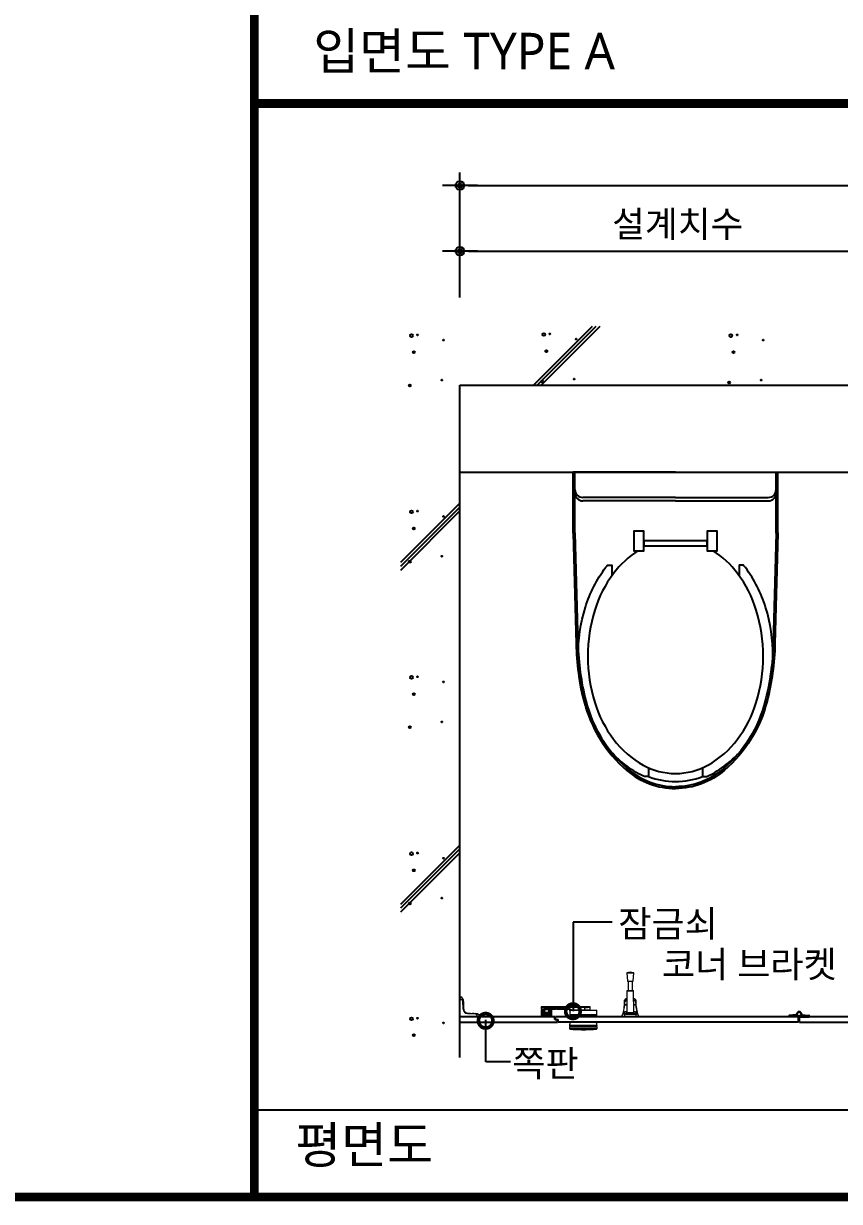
# Model space of a CAD drawing. Extents: x -256 to 8104, y -176 to 5714.
# Drawn here: x 2219 to 3156, y 2764 to 4116 of the extents above; entities that cross this region are included whole.
import ezdxf
from ezdxf.enums import TextEntityAlignment as Align

# ---------------------------------------------------------------- set-up
doc = ezdxf.new("R2010")
doc.units = 0
doc.header["$LTSCALE"] = 30
doc.layers.get('0').update_dxf_attribs({"linetype": 'CONTINUOUS'})
doc.layers.get('DEFPOINTS').update_dxf_attribs({"linetype": 'CONTINUOUS'})
for name, color, linetype in [('0_toilet', 6, 'CONTINUOUS'), ('DIM', 7, 'CONTINUOUS'), ('HAT', 8, 'CONTINUOUS'), ('TIT', 3, 'CONTINUOUS'), ('경첩', 4, 'CONTINUOUS'), ('문자', 3, 'CONTINUOUS'), ('부자재', 4, 'CONTINUOUS'), ('옷걸이', 4, 'CONTINUOUS'), ('잠금쇠(회전형)', 4, 'CONTINUOUS'), ('치수', 1, 'CONTINUOUS'), ('해치', 8, 'CONTINUOUS')]:
    doc.layers.add(name, color=color, linetype=linetype)
doc.styles.add('돋움', font='malgun.ttf')
doc.dimstyles.new('10', dxfattribs={"dimscale": 10, "dimtxt": 3, "dimasz": 1, "dimexe": 1.5, "dimexo": 2, "dimgap": 1, "dimtad": 1, "dimdec": 0, "dimlunit": 6, "dimtxsty": '돋움', "dimblk": 'DIMDOT', "dimcen": -1, "dimdle": 1.5, "dimclrt": 3, "dimazin": 3, "dimtfac": 1, "dimtdec": 0, "dimtix": 1, "dimtmove": 2, "dimatfit": 3, "dimldrblk": 'DIMDOT', "dimarcsym": 0})

# ---------------------------------------------------------------- blocks, each defined once
blk = doc.blocks.new('_DOTSMALL')
at = {"color": 0, "linetype": 'ByBlock', "const_width": 0.5}
blk.add_lwpolyline([(-0.0625, 0, 1), (0.0625, 0, 1)], format="xyb", close=True, dxfattribs=at)
blk = doc.blocks.new('A$C63EC304E')
at = {"layer": '치수', "color": 1, "xscale": 2.5, "yscale": 2.5, "zscale": 2.5, "rotation": 234.3098741996962}
blk.add_blockref('_DOTSMALL', (0.31, 0.31), dxfattribs=at)
blk = doc.blocks.new('A$C2BC9653E')
at = {"layer": '치수', "xscale": 0.3333333333333333, "yscale": 0.3333333333333333, "zscale": 0.3333333333333333}
blk.add_blockref('A$C63EC304E', (0, 0), dxfattribs=at)
blk = doc.blocks.new('A$C7FC71301')
at = {"layer": '치수', "rotation": 180}
blk.add_blockref('A$C2BC9653E', (0.208, 0.208), dxfattribs=at)
blk = doc.blocks.new('A$C4A20372B')
at = {"layer": '치수'}
blk.add_blockref('A$C7FC71301', (0, 0), dxfattribs=at)
blk = doc.blocks.new('A$C566469F5')
at = {"layer": '치수'}
blk.add_blockref('A$C4A20372B', (0, 0), dxfattribs=at)
blk = doc.blocks.new('A$C7E317CD4')
at = {"layer": '해치', "xscale": 2, "yscale": 2, "zscale": 2}
blk.add_blockref('A$C566469F5', (0, 0), dxfattribs=at)
blk = doc.blocks.new('A$C601D7F27')
at = {"layer": '치수'}
blk.add_blockref('A$C7E317CD4', (0, 0), dxfattribs=at)
blk = doc.blocks.new('A$C38802C08')
at = {"layer": '치수'}
blk.add_blockref('A$C601D7F27', (0, 0), dxfattribs=at)
blk = doc.blocks.new('DIMDOT')
at = {"linetype": 'Continuous'}
blk.add_line((-2, 0), (2, 0), dxfattribs=at)
for radius in [0.5, 0.25]:
    blk.add_circle((0, 0), radius, dxfattribs=at)
blk = doc.blocks.new('*D455')
at = {"layer": 'DEFPOINTS', "color": 0}
for p in [(172575.8, 4240.1), (171075.8, 4091.6), (172575.8, 4091.6)]:
    blk.add_point(p, dxfattribs=at)
at = {"layer": 'DIM', "color": 0, "lineweight": -2, "ltscale": 10}
for p, q in [((171075.8, 4111.6), (171075.8, 4255.1)), ((172575.8, 4111.6), (172575.8, 4255.1)), ((171085.8, 4240.1), (172565.8, 4240.1))]:
    blk.add_line(p, q, dxfattribs=at)
at = {"layer": 'DIM', "color": 0, "lineweight": -2, "xscale": 10, "yscale": 10, "zscale": 10, "rotation": 180}
blk.add_blockref('DIMDOT', (171075.8, 4240.1), dxfattribs=at)
at = {"layer": 'DIM', "color": 0, "lineweight": -2, "xscale": 10, "yscale": 10, "zscale": 10}
blk.add_blockref('DIMDOT', (172575.8, 4240.1), dxfattribs=at)
at = {"layer": 'DIM', "color": 3, "insert": (171825.8, 4269.8), "char_height": 30, "attachment_point": 5, "style": '돋움'}
blk.add_mtext('설계치수', dxfattribs=at)
blk = doc.blocks.new('*D457')
at = {"layer": 'DEFPOINTS', "color": 0}
for p in [(171575.8, 4164.8), (171075.8, 4091.6), (171575.8, 4091.6)]:
    blk.add_point(p, dxfattribs=at)
at = {"layer": 'DIM', "color": 0, "lineweight": -2, "ltscale": 10}
for p, q in [((171075.8, 4111.6), (171075.8, 4179.8)), ((171575.8, 4111.6), (171575.8, 4179.8)), ((171085.8, 4164.8), (171565.8, 4164.8))]:
    blk.add_line(p, q, dxfattribs=at)
at = {"layer": 'DIM', "color": 0, "lineweight": -2, "xscale": 10, "yscale": 10, "zscale": 10, "rotation": 180}
blk.add_blockref('DIMDOT', (171075.8, 4164.8), dxfattribs=at)
at = {"layer": 'DIM', "color": 0, "lineweight": -2, "xscale": 10, "yscale": 10, "zscale": 10}
blk.add_blockref('DIMDOT', (171575.8, 4164.8), dxfattribs=at)
at = {"layer": 'DIM', "color": 3, "insert": (171325.8, 4194.4), "char_height": 30, "attachment_point": 5, "style": '돋움'}
blk.add_mtext('설계치수', dxfattribs=at)
blk = doc.blocks.new('A$C10E41893')
at = {"layer": '부자재'}
for p, q in [((6.5, 0), (6.5, 196)), ((123.3, 196), (6.5, 196)), ((123.3, 192.5), (6.5, 192.5)), ((54.8, 0), (54.8, 177.5)), ((61.4, 0), (61.4, 177.5)), ((6.5, 0), (6.5, -196)), ((54.8, 0), (54.8, -177.5)), ((61.4, 0), (61.4, -177.5)), ((123.3, -192.5), (6.5, -192.5)), ((123.3, -196), (6.5, -196))]:
    blk.add_line(p, q, dxfattribs=at)
for points in [[(122.7, 196, -0.012538), (123.3, 196), (334.6, 190.3, -0.055395), (444.7, 175.1, -0.154276), (576.9, 93.3, -0.179504), (611.5, 0, -0.179504)], [(122.8, 192.5, -0.012538), (123.2, 192.5), (334.5, 186.8, -0.055395), (443.8, 171.7, -0.154276), (574.3, 91, -0.179504), (608, 0, -0.179504)], [(572, 51.4), (588.8, 51.4), (588.8, 59.6, 0.021185), (583.3, 70.7, 0.106084), (528.4, 133.7, 0.085733), (452.6, 172.4, 0.075373), (358.7, 186.6, 0.075373), (264.8, 172.4, 0.085733), (189, 133.7, 0.007337), (184.4, 130.1), (184.4, 122), (204.7, 122)], [(156.7, -72, 0.089162), (200.2, -118.7, 0.085733), (270.3, -154.5, 0.075373), (358.7, -167.9, 0.075373), (447.1, -154.5, 0.085733), (517.2, -118.7, 0.106084), (567, -61.6, 0.126931), (582.8, 0, 0.126931), (567, 61.6, 0.106084), (517.2, 118.7, 0.085733), (447.1, 154.5, 0.075373), (358.7, 167.9, 0.075373), (270.3, 154.5, 0.085733), (200.2, 118.7, 0.089162), (156.7, 72)], [(588.8, -51.4, 0.090214), (598.2, 0, 0.090214), (588.8, 51.4, 0.106084)], [(122.7, -196, 0.012538), (123.3, -196), (334.6, -190.3, 0.055395), (444.7, -175.1, 0.154276), (576.9, -93.3, 0.179504), (611.5, 0, 0.179504)], [(122.8, -192.5, 0.012538), (123.2, -192.5), (334.5, -186.8, 0.055395), (443.8, -171.7, 0.154276), (574.3, -91, 0.179504), (608, 0, 0.179504)], [(572, -51.4), (588.8, -51.4), (588.8, -59.6, -0.021185), (583.3, -70.7, -0.106084), (528.4, -133.7, -0.085733), (452.6, -172.4, -0.075373), (358.7, -186.6, -0.075373), (264.8, -172.4, -0.085733), (189, -133.7, -0.007337), (184.4, -130.1), (184.4, -122), (204.7, -122)]]:
    blk.add_lwpolyline(points, format="xyb", dxfattribs=at)
blk.add_lwpolyline([(138, -60.8), (119.3, -60.8), (119.3, -79.5), (156.7, -79.5), (156.7, -60.8), (138, -60.8), (147.3, -60.8), (147.3, 60.8), (138, 60.8), (156.7, 60.8), (156.7, 79.5), (119.3, 79.5), (119.3, 60.8), (138, 60.8), (138, -60.8), (119.3, -60.8)], dxfattribs=at)
for centre, start, end in [((39.8, 177.5), 0, 90), ((46.4, 177.5), 0, 90), ((39.8, -177.5), 270, 0), ((46.4, -177.5), 270, 0)]:
    blk.add_arc(centre, 15, start, end, dxfattribs=at)
blk = doc.blocks.new('CRAYON_17', base_point=(168355.6, 310.1))
for p, q in [((171075.8, 3239.5), (171075.8, 4011.2)), ((171075.8, 4011.2), (172575.8, 4011.2)), ((171075.8, 3911.2), (172575.8, 3911.2))]:
    blk.add_line(p, q)
at = {"color": 8}
blk.add_line((170839.7, 3179.4), (172802.3, 3179.4), dxfattribs=at)
at = {"color": 8, "const_width": 10}
for points in [[(170839.7, 3079.4), (170839.7, 5848.5)], [(170839.7, 4334.3), (174187.5, 4334.3)], [(168403, 3079.4), (174187.5, 3079.4)]]:
    blk.add_lwpolyline(points, dxfattribs=at)
at = {"layer": '0_toilet'}
for p, q in [((171184.7, 3286.2), (171075.8, 3286.2)), ((171184.7, 3283.2), (171184.7, 3286.2)), ((171464.3, 3286.2), (171185.4, 3286.2)), ((171185.4, 3283.2), (171185.4, 3286.2)), ((171464.3, 3280.2), (171464.3, 3286.2)), ((171689.7, 3286.2), (171465.8, 3286.2)), ((171465.8, 3280.2), (171465.8, 3286.2)), ((171075.8, 3280.2), (171187.7, 3280.2)), ((171184.7, 3283.2), (171188.4, 3283.2)), ((171187.7, 3280.2), (171187.7, 3283.2)), ((171188.4, 3280.2), (171188.4, 3283.2)), ((171464.3, 3280.2), (171188.4, 3280.2)), ((171465.8, 3280.2), (171692.7, 3280.2))]:
    blk.add_line(p, q, dxfattribs=at)
at = {"layer": '경첩', "color": 4, "linetype": 'Continuous', "lineweight": 15}
for p, q in [((171075.8, 3308.7), (171076.9, 3308.7)), ((171075.8, 3308.5), (171075.8, 3308.7)), ((171075.8, 3306.3), (171075.8, 3308.5)), ((171076.9, 3308.5), (171075.8, 3308.5)), ((171077, 3306.3), (171075.8, 3306.3)), ((171075.8, 3306.2), (171077.1, 3306.2)), ((171075.8, 3306), (171075.8, 3306.2)), ((171077.1, 3306), (171075.8, 3306)), ((171075.8, 3306), (171075.8, 3287.7)), ((171076.9, 3308.5), (171076.9, 3308.7)), ((171077, 3306.2), (171077, 3306.3)), ((171077.1, 3306.2), (171077.1, 3306)), ((171079.1, 3305), (171079, 3306.5)), ((171079.6, 3295), (171079.2, 3304)), ((171079.3, 3306.5), (171079.4, 3304)), ((171079.5, 3306), (171079.3, 3305.8)), ((171079.6, 3305.4), (171079.3, 3305.1)), ((171079.4, 3304), (171079.8, 3295)), ((171079.7, 3302.7), (171079.5, 3302.4)), ((171079.7, 3302), (171079.5, 3301.8)), ((171079.8, 3301.7), (171079.5, 3301.4)), ((171079.6, 3305.4), (171079.7, 3302.7)), ((171079.8, 3301), (171079.6, 3300.7)), ((171079.8, 3300.6), (171079.6, 3300.4)), ((171079.8, 3301.7), (171079.8, 3301)), ((171079.8, 3300.6), (171079.9, 3297.8)), ((171077.3, 3286.2), (171095.5, 3286.2)), ((171079.9, 3297.8), (171079.7, 3297.5)), ((171079.9, 3297.8), (171079.7, 3297.5)), ((171080, 3297.3), (171079.7, 3297.1)), ((171080, 3297.1), (171079.7, 3296.9)), ((171080, 3296.2), (171079.8, 3295.9)), ((171080, 3296.1), (171079.8, 3295.8)), ((171080, 3295.7), (171079.8, 3295.5)), ((171080, 3295.6), (171079.8, 3295.4)), ((171079.9, 3297.8), (171080, 3297.3)), ((171080.1, 3294.7), (171079.9, 3294.5)), ((171080.1, 3294.5), (171079.9, 3294.3)), ((171080, 3297.1), (171080, 3296.2)), ((171080, 3296.2), (171080, 3296.1)), ((171080, 3296.1), (171080, 3295.7)), ((171080, 3295.7), (171080, 3295.6)), ((171080, 3295.6), (171080.1, 3295)), ((171080, 3293.9), (171080.2, 3294.1)), ((171080.2, 3294.1), (171080, 3293.9)), ((171080.4, 3293.6), (171080.2, 3293.4)), ((171080.5, 3293.2), (171080.3, 3293)), ((171080.6, 3293), (171080.4, 3292.8)), ((171080.9, 3292.5), (171080.7, 3292.4)), ((171081, 3292.3), (171080.9, 3292.2)), ((171082.1, 3291.3), (171082, 3291.1)), ((171082.4, 3291.2), (171082.2, 3291)), ((171082.8, 3290.9), (171082.6, 3290.7)), ((171083.1, 3290.8), (171082.9, 3290.6)), ((171083.6, 3290.6), (171083.4, 3290.4)), ((171084.8, 3290.5), (171084.6, 3290.2)), ((171084.6, 3290.5), (171084.8, 3290.5)), ((171084.6, 3290.2), (171093.6, 3289.8)), ((171093.5, 3289.6), (171084.6, 3290)), ((171084.8, 3290.5), (171086.2, 3290.4)), ((171086.2, 3290.4), (171085.9, 3290.2)), ((171086.9, 3290.4), (171086.6, 3290.1)), ((171087.2, 3290.4), (171087, 3290.1)), ((171087.9, 3290.3), (171087.6, 3290.1)), ((171087.9, 3290.3), (171090.6, 3290.2)), ((171090.6, 3290.2), (171090.3, 3290)), ((171091.3, 3290.2), (171091, 3289.9)), ((171091.6, 3290.1), (171091.4, 3289.9)), ((171092.3, 3290.1), (171092, 3289.9)), ((171092.3, 3290.1), (171095.5, 3290)), ((171093.6, 3289.8), (171096.1, 3289.7)), ((171096, 3289.4), (171094.6, 3289.5)), ((171095.6, 3289.9), (171095.4, 3289.7)), ((171095.6, 3289.9), (171095.5, 3290)), ((171095.5, 3286.2), (171095.5, 3287.5)), ((171095.8, 3287.5), (171095.5, 3287.5)), ((171095.8, 3286.2), (171095.5, 3286.2)), ((171095.9, 3287.5), (171095.8, 3287.5)), ((171095.8, 3287.5), (171095.8, 3286.2)), ((171095.9, 3286.2), (171095.9, 3287.5)), ((171098, 3286.2), (171095.9, 3286.2)), ((171098, 3286.2), (171098, 3287.3)), ((171098, 3287.3), (171098.3, 3287.3)), ((171098.3, 3286.2), (171098, 3286.2)), ((171098.3, 3287.3), (171098.3, 3286.2))]:
    blk.add_line(p, q, dxfattribs=at)
at = {"layer": '경첩', "color": 4, "linetype": 'Continuous', "lineweight": 15, "flags": 128}
for points in [[(171079, 3306.5), (171079.1, 3306.5), (171079.1, 3306.5), (171079.2, 3306.5), (171079.2, 3306.5), (171079.2, 3306.5), (171079.3, 3306.5), (171079.3, 3306.5), (171079.3, 3306.5)], [(171079.4, 3304), (171079.4, 3304), (171079.4, 3304), (171079.4, 3304), (171079.3, 3304), (171079.3, 3304), (171079.2, 3304), (171079.2, 3304), (171079.2, 3304)], [(171079.6, 3305.9), (171079.5, 3305.9), (171079.5, 3305.9), (171079.5, 3305.9), (171079.5, 3305.9), (171079.5, 3306), (171079.5, 3306), (171079.5, 3306), (171079.5, 3306)], [(171079.6, 3305.9), (171079.6, 3305.8), (171079.6, 3305.7), (171079.6, 3305.5), (171079.6, 3305.4)], [(171079.7, 3302.7), (171079.7, 3302.5), (171079.7, 3302.4), (171079.7, 3302.3), (171079.7, 3302.2), (171079.7, 3302.1), (171079.7, 3302), (171079.7, 3302), (171079.7, 3302)], [(171079.8, 3295), (171079.8, 3295), (171079.8, 3295), (171079.8, 3295), (171079.8, 3295), (171079.7, 3295), (171079.7, 3295), (171079.6, 3295), (171079.6, 3295)], [(171079.9, 3297.8), (171079.9, 3297.8), (171079.9, 3297.8)], [(171080, 3297.3), (171080, 3297.3), (171080, 3297.2), (171080, 3297.1)], [(171080.1, 3294.7), (171080.1, 3294.6), (171080.1, 3294.5)], [(171080.2, 3294.1), (171080.2, 3294.1), (171080.2, 3294.1)], [(171084.6, 3290.2), (171084.6, 3290.2), (171084.6, 3290.2), (171084.6, 3290.2), (171084.6, 3290.2), (171084.6, 3290.1), (171084.6, 3290.1), (171084.6, 3290), (171084.6, 3290)], [(171086.2, 3290.4), (171086.3, 3290.4), (171086.4, 3290.4), (171086.6, 3290.4), (171086.7, 3290.4), (171086.7, 3290.4), (171086.8, 3290.4), (171086.9, 3290.4), (171086.9, 3290.4)], [(171087.2, 3290.4), (171087.2, 3290.4), (171087.3, 3290.4), (171087.3, 3290.4), (171087.4, 3290.3), (171087.5, 3290.3), (171087.6, 3290.3), (171087.7, 3290.3), (171087.9, 3290.3)], [(171090.6, 3290.2), (171090.7, 3290.2), (171090.8, 3290.2), (171090.9, 3290.2), (171091, 3290.2), (171091.1, 3290.2), (171091.2, 3290.2), (171091.2, 3290.2), (171091.2, 3290.2), (171091.3, 3290.2)], [(171091.6, 3290.1), (171091.6, 3290.1), (171091.6, 3290.1), (171091.7, 3290.1), (171091.8, 3290.1), (171091.9, 3290.1), (171092, 3290.1), (171092.1, 3290.1), (171092.3, 3290.1)], [(171093.6, 3289.8), (171093.6, 3289.8), (171093.6, 3289.8), (171093.6, 3289.8), (171093.6, 3289.7), (171093.6, 3289.7), (171093.6, 3289.7), (171093.5, 3289.6), (171093.5, 3289.6)], [(171096, 3289.4), (171096, 3289.5), (171096.1, 3289.5), (171096.1, 3289.6), (171096.1, 3289.6), (171096.1, 3289.6), (171096.1, 3289.7), (171096.1, 3289.7), (171096.1, 3289.7)]]:
    blk.add_lwpolyline(points, dxfattribs=at)
at = {"layer": '경첩', "color": 4, "linetype": 'Continuous', "lineweight": 15}
for centre, radius, start, end in [((171076.9, 3306.4), 2.35, 2.6983, 90), ((171076.9, 3306.4), 2.1, 2.6983, 90), ((171077.1, 3303.9), 2.35, 2.6983, 90), ((171077.1, 3303.9), 2.1, 2.6983, 90), ((171077.3, 3287.7), 1.5, 180, 270), ((171084.8, 3295.2), 5.25, 182.6983, 267.3017), ((171084.8, 3295.2), 5, 182.6983, 267.3017), ((171084.8, 3295.2), 4.75, 182.6983, 185.9088), ((171084.8, 3295.2), 4.75, 188.6056, 193.1623), ((171084.8, 3295.2), 4.75, 193.2431, 199.766), ((171084.8, 3295.2), 4.75, 199.766, 204.9948), ((171084.8, 3295.2), 4.75, 208.1736, 214.3849), ((171084.8, 3295.2), 4.75, 214.3855, 217.4388), ((171084.8, 3295.2), 4.75, 217.4392, 235.6151), ((171084.8, 3295.2), 4.75, 235.6142, 238.7009), ((171084.8, 3295.2), 4.75, 238.7002, 245.0052), ((171084.8, 3295.2), 4.75, 248.2494, 255.0002), ((171084.8, 3295.2), 4.75, 255, 267.3017), ((171093.4, 3287.5), 2.1, 0, 87.3017), ((171093.4, 3287.5), 2.35, 0, 87.3017), ((171095.9, 3287.3), 2.1, 0, 87.3017), ((171095.9, 3287.3), 2.35, 0, 87.3017)]:
    blk.add_arc(centre, radius, start, end, dxfattribs=at)
at = {"layer": '부자재'}
for p, q in [((171453.6, 3287.1), (171453.6, 3286.2)), ((171464.3, 3286.2), (171453.6, 3286.2)), ((171461.4, 3288.3), (171454.2, 3287.8)), ((171454.9, 3287.3), (171454.9, 3286.2)), ((171465.1, 3286.8), (171465.1, 3286)), ((171465.3, 3286), (171465.1, 3286)), ((171465.3, 3286.8), (171465.3, 3286)), ((171465.8, 3286.2), (171476.8, 3286.2)), ((171465.8, 3286.2), (171465.8, 3286.2)), ((171468.1, 3288.4), (171476.2, 3287.8)), ((171475.5, 3287.3), (171475.5, 3286.2)), ((171476.8, 3287.1), (171476.8, 3286.2))]:
    blk.add_line(p, q, dxfattribs=at)
at = {"layer": '부자재', "color": 1}
blk.add_circle((171465.2, 3289.4), 2.34, dxfattribs=at)
at = {"layer": '부자재'}
for centre, radius, start, end in [((171454.3, 3287.1), 0.7, 101.7765, 181.6712), ((171455.7, 3287.1), 0.884, 113.4077, 164.5497), ((171461.3, 3289.6), 1.29, 272.9231, 352.4724), ((171465.2, 3289.4), 2.62, 270, 180), ((171465.6, 3285.2), 1.65, 102.5267, 141.5475), ((171464.8, 3285.2), 1.65, 43.1003, 77.4733), ((171465.3, 3289.1), 2.86, 280.084, 345.9792), ((171469.1, 3289.6), 1.29, 187.5276, 267.0769), ((171474.7, 3287.1), 0.884, 15.4503, 67.3004), ((171476.1, 3287.1), 0.7, 358.3288, 78.2235)]:
    blk.add_arc(centre, radius, start, end, dxfattribs=at)
at = {"layer": '옷걸이', "lineweight": 15}
for p, q in [((171267.3, 3336.6), (171268, 3327.1)), ((171267.3, 3336.6), (171275.3, 3336.6)), ((171268, 3327.1), (171274.5, 3327.1)), ((171268.8, 3327.1), (171268.8, 3316.2)), ((171273.8, 3316.2), (171273.8, 3327.1)), ((171274.5, 3327.1), (171275.3, 3336.6)), ((171267.5, 3316), (171267.3, 3290.7)), ((171275, 3316), (171267.5, 3316)), ((171267.8, 3316.2), (171271.3, 3316.2)), ((171271.3, 3316.2), (171274.8, 3316.2)), ((171275.3, 3290.7), (171275, 3316)), ((171265, 3300.5), (171267.4, 3300.5)), ((171267.4, 3299.7), (171265, 3299.7)), ((171267.5, 3306.8), (171267.4, 3306.8)), ((171267.4, 3306.8), (171267.4, 3306.7)), ((171267.5, 3306.7), (171267.4, 3306.7)), ((171267.4, 3305.2), (171267.4, 3304.9)), ((171267.4, 3305.2), (171267.5, 3305.2)), ((171267.5, 3304.9), (171267.4, 3304.9)), ((171275.2, 3306.8), (171275.1, 3306.8)), ((171275.2, 3306.7), (171275.1, 3306.7)), ((171275.1, 3305.2), (171275.2, 3305.2)), ((171275.2, 3304.9), (171275.1, 3304.9)), ((171275.2, 3306.8), (171275.2, 3306.7)), ((171275.2, 3305.2), (171275.2, 3304.9)), ((171275.2, 3300.5), (171277.6, 3300.5)), ((171277.6, 3299.7), (171275.2, 3299.7)), ((171261.8, 3286.2), (171262.6, 3288.8)), ((171264.2, 3286.2), (171261.8, 3286.2)), ((171262.6, 3288.8), (171262.6, 3288.8)), ((171262.6, 3288.8), (171262.6, 3288.8)), ((171263.6, 3289.6), (171263.5, 3289.5)), ((171265, 3291.6), (171263.6, 3291.6)), ((171265, 3291.6), (171263.6, 3291.6)), ((171263.6, 3289.5), (171263.6, 3289.5)), ((171279, 3289.5), (171263.6, 3289.5)), ((171265, 3288.7), (171264.2, 3286.2)), ((171278.4, 3286.2), (171264.2, 3286.2)), ((171265, 3291.1), (171265, 3291.6)), ((171265, 3288.7), (171265, 3289.4)), ((171265, 3289.4), (171277.6, 3289.4)), ((171277.6, 3288.7), (171265, 3288.7)), ((171276.1, 3290.7), (171266.5, 3290.7)), ((171279, 3291.6), (171277.6, 3291.6)), ((171277.6, 3291.6), (171277.6, 3291.1)), ((171279, 3291.6), (171277.6, 3291.6)), ((171277.6, 3288.7), (171277.6, 3289.4)), ((171278.4, 3286.2), (171277.6, 3288.7)), ((171280.8, 3286.2), (171278.4, 3286.2)), ((171279.1, 3289.5), (171279, 3289.6)), ((171279.1, 3289.5), (171279, 3289.6)), ((171279, 3289.5), (171279, 3289.5)), ((171280, 3288.8), (171280.8, 3286.2)), ((171280, 3288.8), (171280, 3288.8)), ((171280, 3288.8), (171280, 3288.8))]:
    blk.add_line(p, q, dxfattribs=at)
at = {"layer": '옷걸이', "lineweight": 15, "flags": 128}
for points in [[(171264.7, 3299.8), (171264.7, 3299.8), (171264.7, 3299.8), (171264.8, 3299.8), (171264.8, 3299.7), (171264.8, 3299.7), (171264.9, 3299.7), (171264.9, 3299.7), (171265, 3299.7)], [(171267.4, 3306.8), (171267.3, 3306.8), (171267, 3306.8), (171266.7, 3306.8), (171266.3, 3306.7), (171266, 3306.6), (171265.8, 3306.4), (171265.5, 3306.3), (171265.3, 3306.1), (171265.1, 3305.9), (171265, 3305.7), (171264.9, 3305.5), (171264.9, 3305.2), (171264.9, 3305.2)], [(171267.4, 3306.7), (171266.9, 3306.7), (171266.5, 3306.7), (171266.2, 3306.5), (171265.8, 3306.4), (171265.5, 3306.2), (171265.2, 3306), (171265.1, 3305.7), (171264.9, 3305.5), (171264.9, 3305.2), (171264.9, 3305.1)], [(171264.9, 3303.6), (171264.9, 3303.9), (171265, 3304.1), (171265.2, 3304.4), (171265.4, 3304.6), (171265.7, 3304.8), (171266.1, 3305), (171266.4, 3305.1), (171266.8, 3305.2), (171267.4, 3305.2)], [(171267.4, 3304.9), (171266.9, 3304.8), (171266.5, 3304.8), (171266.2, 3304.6), (171265.9, 3304.5), (171265.6, 3304.3), (171265.4, 3304.1), (171265.3, 3303.9), (171265.2, 3303.7), (171265.1, 3303.4)], [(171277.7, 3305.1), (171277.7, 3305.1), (171277.7, 3305.4), (171277.6, 3305.6), (171277.5, 3305.8), (171277.4, 3306), (171277.2, 3306.2), (171277, 3306.4), (171276.7, 3306.5), (171276.4, 3306.6), (171276.1, 3306.7), (171275.8, 3306.8), (171275.5, 3306.8), (171275.2, 3306.8)], [(171277.7, 3305.1), (171277.7, 3305.4), (171277.6, 3305.6), (171277.4, 3305.9), (171277.2, 3306.1), (171276.9, 3306.3), (171276.6, 3306.5), (171276.2, 3306.6), (171275.8, 3306.7), (171275.3, 3306.7), (171275.2, 3306.7)], [(171275.2, 3305.2), (171275.6, 3305.2), (171276, 3305.1), (171276.4, 3305), (171276.8, 3304.9), (171277.1, 3304.7), (171277.3, 3304.5), (171277.5, 3304.2), (171277.7, 3304), (171277.7, 3303.6)], [(171277.5, 3303.4), (171277.4, 3303.7), (171277.3, 3304), (171277.1, 3304.2), (171276.9, 3304.4), (171276.6, 3304.5), (171276.3, 3304.7), (171276, 3304.8), (171275.6, 3304.8), (171275.2, 3304.9)], [(171277.9, 3299.8), (171277.9, 3299.8), (171277.9, 3299.8), (171277.8, 3299.8), (171277.8, 3299.7), (171277.8, 3299.7), (171277.7, 3299.7), (171277.7, 3299.7), (171277.6, 3299.7)], [(171263.4, 3291.4), (171263.4, 3291.4), (171263.4, 3291.4)], [(171263.6, 3289.6), (171263.5, 3289.5), (171263.5, 3289.5)], [(171263.6, 3291.6), (171263.6, 3291.6), (171263.6, 3291.6)], [(171263.6, 3289.6), (171263.6, 3289.5), (171263.6, 3289.5)], [(171263.6, 3289.6), (171263.6, 3289.6), (171263.6, 3289.6)], [(171265.8, 3289.5), (171265.4, 3289.5), (171265.1, 3289.5), (171265.1, 3289.6), (171265.2, 3289.6), (171265.4, 3289.6), (171265.6, 3289.7)], [(171267.3, 3292), (171266.7, 3292), (171265.5, 3291.9)], [(171277.1, 3291.9), (171275.5, 3292), (171275.3, 3292)], [(171277, 3289.7), (171277.3, 3289.6), (171277.5, 3289.6), (171277.5, 3289.6), (171277.3, 3289.5), (171277, 3289.5), (171276.5, 3289.5)], [(171279, 3289.5), (171279, 3289.5), (171279, 3289.6)], [(171279, 3289.6), (171279, 3289.6), (171279, 3289.6)]]:
    blk.add_lwpolyline(points, dxfattribs=at)
at = {"layer": '옷걸이', "lineweight": 15}
for centre, radius, start, end in [((171271.3, 3326.3), 11, 68.7607, 111.2393), ((171267.8, 3316), 0.25, 90, 179.5), ((171274.8, 3316), 0.25, 0.5, 90), ((171212.1, 3304), 52.8, 346.2317, 355.4136), ((171212.1, 3304), 53, 346.5097, 355.4136), ((171212.1, 3304), 52.8, 355.4136, 356.451), ((171212.1, 3304), 52.8, 356.4511, 359.6096), ((171265, 3300.7), 0.23, 185.4574, 275.1888), ((171212.1, 3304), 52.8, 359.6096, 1.2369), ((171265.1, 3303.6), 0.227, 188.2087, 276.392), ((171212.1, 3303.8), 53, 356.4511, 359.6096), ((171231.1, 3303.1), 34.1, 354.2736, 355.5668), ((171212.1, 3305.6), 55.3, 359.6189, 1.2073), ((171330.5, 3305.6), 55.3, 178.7927, 180.3811), ((171277.5, 3303.6), 0.227, 263.608, 351.7913), ((171330.5, 3303.8), 53, 180.3904, 183.5489), ((171277.6, 3300.7), 0.23, 264.8112, 354.5426), ((171311.5, 3303.1), 34.1, 184.4333, 185.7264), ((171330.5, 3304), 53, 184.5864, 193.4903), ((171330.5, 3304), 52.8, 178.7631, 180.3904), ((171330.5, 3304), 52.8, 180.3904, 183.5489), ((171330.5, 3304), 52.8, 183.5489, 184.5865), ((171330.5, 3304), 52.8, 184.5864, 193.7683), ((171213.4, 3303.6), 51.5, 343.2376, 346.2577), ((171263.6, 3288.5), 1, 89.9937, 161.8081), ((171263.7, 3288.4), 1.17, 101.397, 160.6752), ((171213.8, 3303.8), 51.3, 343.5226, 346.2377), ((171263.6, 3291.4), 0.25, 90.2728, 166.2395), ((171263.6, 3291.3), 0.247, 89.2585, 165.9158), ((171263.1, 3291.7), 2.24, 284.8265, 3.5932), ((171263.2, 3291.3), 1.81, 282.0607, 352.5143), ((171265.3, 3291.6), 0.248, 89.5881, 179.723), ((171265.4, 3291.5), 0.376, 79.9393, 150.5456), ((171265.4, 3291.6), 0.307, 84.7786, 118.9817), ((171265.1, 3291), 1.43, 284.1057, 346.9245), ((171271.4, 3690.6), 401.1, 269.1968, 270.7316), ((171277.5, 3291), 1.44, 193.1186, 255.9655), ((171277.2, 3291.5), 0.4, 32.0092, 97.8083), ((171277.2, 3291.6), 0.271, 58.6344, 97.6053), ((171279.5, 3291.7), 2.24, 176.3909, 255.1894), ((171277.3, 3291.6), 0.248, 0.277, 90.4119), ((171279.4, 3291.3), 1.8, 186.7864, 258.2605), ((171279, 3291.4), 0.25, 13.7617, 89.4531), ((171279, 3291.3), 0.247, 14.0842, 90.7415), ((171328.7, 3303.8), 51.2, 193.7584, 196.469), ((171279, 3288.5), 1, 18.1919, 90.0063), ((171278.9, 3288.4), 1.16, 19.2937, 79.3942), ((171329.5, 3303.7), 51.7, 193.7493, 196.7564)]:
    blk.add_arc(centre, radius, start, end, dxfattribs=at)
at = {"layer": '잠금쇠(회전형)', "linetype": 'Continuous', "lineweight": 15}
for p, q in [((171168.9, 3297.3), (171168.9, 3294.8)), ((171168.9, 3294.8), (171172.2, 3294.8)), ((171168.9, 3293.2), (171168.9, 3286.2)), ((171169.3, 3293.2), (171168.9, 3293.2)), ((171168.9, 3286.2), (171181.4, 3286.2)), ((171169.3, 3288.2), (171169.3, 3293.2)), ((171169.3, 3293.2), (171169.8, 3293.2)), ((171181, 3288.2), (171169.3, 3288.2)), ((171171.3, 3297.8), (171169.4, 3297.8)), ((171169.4, 3293.7), (171169.8, 3293.7)), ((171169.8, 3293.2), (171169.8, 3293.7)), ((171169.8, 3293.7), (171171.7, 3293.7)), ((171169.8, 3293.2), (171169.8, 3288.7)), ((171171.7, 3293.2), (171169.8, 3293.2)), ((171169.8, 3288.7), (171169.9, 3288.7)), ((171169.9, 3292.7), (171171.7, 3292.7)), ((171169.9, 3288.7), (171169.9, 3292.7)), ((171170.4, 3292.2), (171169.9, 3292.7)), ((171169.9, 3288.7), (171170, 3288.7)), ((171170, 3288.7), (171180.3, 3288.7)), ((171170.4, 3292.2), (171170.4, 3288.7)), ((171171.7, 3292.2), (171170.4, 3292.2)), ((171170.9, 3291.2), (171170.9, 3289.7)), ((171178.1, 3291.2), (171170.9, 3291.2)), ((171170.9, 3289.7), (171178.1, 3289.7)), ((171171.2, 3291.5), (171177.9, 3291.5)), ((171177.9, 3289.5), (171171.2, 3289.5)), ((171171.7, 3293.2), (171171.7, 3293.7)), ((171171.7, 3293.7), (171172.7, 3293.7)), ((171171.7, 3292.7), (171171.7, 3293.2)), ((171172.2, 3293.2), (171171.7, 3293.2)), ((171171.7, 3292.7), (171171.7, 3292.2)), ((171171.7, 3292.7), (171172.2, 3292.7)), ((171172.7, 3292.2), (171171.7, 3292.2)), ((171172.2, 3294.8), (171172.2, 3294.8)), ((171172.2, 3293.2), (171172.2, 3292.7)), ((171172.7, 3293.2), (171172.2, 3293.2)), ((171172.2, 3292.7), (171172.7, 3292.7)), ((171172.7, 3294.3), (171172.7, 3291.5)), ((171197.7, 3297.6), (171175.2, 3297.6)), ((171197.7, 3297.6), (171175.2, 3297.6)), ((171175.2, 3297.6), (171175.2, 3297.6)), ((171175.2, 3297.4), (171219.2, 3297.4)), ((171175.2, 3296.9), (171175.2, 3297.4)), ((171175.2, 3296.9), (171175.2, 3295.3)), ((171219.2, 3296.9), (171175.2, 3296.9)), ((171201.6, 3295.3), (171175.2, 3295.3)), ((171177.7, 3291.5), (171177.7, 3294.3)), ((171177.7, 3293.7), (171178.7, 3293.7)), ((171178.2, 3293.2), (171177.7, 3293.2)), ((171177.7, 3292.7), (171178.2, 3292.7)), ((171178.7, 3292.2), (171177.7, 3292.2)), ((171177.9, 3291.5), (171179.2, 3291.5)), ((171179.2, 3289.5), (171177.9, 3289.5)), ((171179.4, 3291.2), (171178.1, 3291.2)), ((171178.1, 3289.7), (171179.4, 3289.7)), ((171178.2, 3294.8), (171185.4, 3294.8)), ((171178.7, 3293.2), (171178.2, 3293.2)), ((171178.2, 3292.7), (171178.2, 3293.2)), ((171178.2, 3292.7), (171178.7, 3292.7)), ((171178.7, 3293.7), (171178.7, 3293.2)), ((171178.7, 3293.7), (171180.6, 3293.7)), ((171180.6, 3293.2), (171178.7, 3293.2)), ((171178.7, 3293.2), (171178.7, 3292.7)), ((171178.7, 3292.7), (171180.4, 3292.7)), ((171178.7, 3292.7), (171178.7, 3292.2)), ((171179.9, 3292.2), (171178.7, 3292.2)), ((171179.4, 3289.7), (171179.4, 3291.2)), ((171180.4, 3292.7), (171179.9, 3292.2)), ((171179.9, 3288.7), (171179.9, 3292.2)), ((171180.3, 3288.7), (171180.4, 3288.7)), ((171180.4, 3292.7), (171180.4, 3288.7)), ((171180.4, 3288.7), (171180.6, 3288.7)), ((171180.6, 3293.7), (171180.6, 3293.2)), ((171180.6, 3293.7), (171180.9, 3293.7)), ((171180.6, 3288.7), (171180.6, 3293.2)), ((171180.6, 3293.2), (171181, 3293.2)), ((171181, 3293.2), (171181, 3288.2)), ((171181.4, 3293.2), (171181, 3293.2)), ((171181.4, 3286.2), (171181.4, 3293.2)), ((171187.4, 3294.8), (171200.4, 3294.8)), ((171197.7, 3297.6), (171197.7, 3297.6)), ((171200.4, 3294.8), (171200.4, 3294.8)), ((171224.9, 3297.8), (171201.6, 3297.8)), ((171201.9, 3293.2), (171201.9, 3288.3)), ((171232.9, 3288.3), (171201.9, 3288.3)), ((171201.9, 3288.2), (171201.9, 3286.5)), ((171201.9, 3288.2), (171232.9, 3288.2)), ((171201.9, 3286.5), (171232.9, 3286.5)), ((171232.7, 3286.2), (171202.2, 3286.2)), ((171203.2, 3293.8), (171203.2, 3294)), ((171232.9, 3293.3), (171203.4, 3293.3)), ((171204, 3293.8), (171204, 3294.3)), ((171204, 3294.3), (171219.2, 3294.3)), ((171204, 3293.8), (171232.4, 3293.8)), ((171209.7, 3288.3), (171209.7, 3288.2)), ((171219.2, 3297.4), (171219.2, 3296.9)), ((171219.2, 3294.3), (171219.2, 3296.9)), ((171219.2, 3293.8), (171219.2, 3294.3)), ((171219.2, 3294.3), (171225.4, 3294.3)), ((171225.2, 3288.2), (171225.2, 3288.3)), ((171225.4, 3294.3), (171225.4, 3297.3)), ((171229.8, 3288.2), (171229.8, 3288.3)), ((171231.9, 3288.2), (171231.9, 3288.3)), ((171231.9, 3288.2), (171231.9, 3288.3)), ((171232.9, 3288.3), (171232.9, 3293.3)), ((171232.9, 3286.5), (171232.9, 3288.2)), ((171201.7, 3276.2), (171201.7, 3275.2)), ((171233.2, 3276.2), (171201.7, 3276.2)), ((171233.2, 3275.2), (171201.7, 3275.2)), ((171201.7, 3274.2), (171201.7, 3272.7)), ((171233.2, 3274.2), (171201.7, 3274.2)), ((171201.7, 3272.7), (171217.4, 3272.7)), ((171217.4, 3272.2), (171202.1, 3272.2)), ((171232.7, 3274.7), (171202.2, 3274.7)), ((171232.7, 3274.7), (171202.2, 3274.7)), ((171232.5, 3280.1), (171202.4, 3280.1)), ((171202.5, 3280.2), (171217.4, 3280.2)), ((171205.3, 3271.9), (171229.5, 3271.9)), ((171205.3, 3271.9), (171217.4, 3271.9)), ((171229.3, 3271.9), (171205.6, 3271.9)), ((171211.8, 3271.7), (171223, 3271.7)), ((171211.8, 3271.7), (171211.8, 3271.7)), ((171214.7, 3271.6), (171214.7, 3271.7)), ((171215.2, 3271.4), (171219.6, 3271.4)), ((171215.2, 3271.4), (171219.6, 3271.4)), ((171215.6, 3271.7), (171215.6, 3271.6)), ((171215.6, 3271.6), (171219.2, 3271.6)), ((171219.2, 3271.5), (171215.7, 3271.5)), ((171217.4, 3280.2), (171232.3, 3280.2)), ((171217.4, 3272.7), (171233.2, 3272.7)), ((171232.7, 3272.2), (171217.4, 3272.2)), ((171217.4, 3271.9), (171229.6, 3271.9)), ((171219.2, 3271.6), (171219.2, 3271.7)), ((171220.1, 3271.7), (171220.1, 3271.6)), ((171223, 3271.7), (171223.2, 3271.7)), ((171233.2, 3275.2), (171233.2, 3276.2)), ((171233.2, 3272.7), (171233.2, 3274.2))]:
    blk.add_line(p, q, dxfattribs=at)
at = {"layer": '잠금쇠(회전형)', "linetype": 'Continuous', "lineweight": 15, "flags": 128}
for points in [[(171175.2, 3297.6), (171174.5, 3297.6), (171173.9, 3297.6), (171173.3, 3297.7), (171172.7, 3297.7), (171172.2, 3297.7), (171171.8, 3297.7), (171171.5, 3297.8), (171171.3, 3297.8), (171171.3, 3297.8), (171171.3, 3297.8)], [(171211.7, 3271.7), (171211.6, 3271.7), (171211.5, 3271.7), (171211.5, 3271.7), (171211.6, 3271.7), (171211.8, 3271.7)], [(171215.7, 3271.5), (171215.7, 3271.5), (171215.6, 3271.5), (171215.6, 3271.5), (171215.6, 3271.5), (171215.6, 3271.5), (171215.6, 3271.6), (171215.6, 3271.6), (171215.6, 3271.6)], [(171219.2, 3271.5), (171219.2, 3271.5), (171219.2, 3271.5), (171219.2, 3271.5), (171219.2, 3271.5), (171219.2, 3271.5), (171219.2, 3271.6), (171219.2, 3271.6), (171219.2, 3271.6)], [(171223.2, 3271.7), (171223.2, 3271.7), (171223.3, 3271.7), (171223.4, 3271.7), (171223.3, 3271.7), (171223.1, 3271.7)]]:
    blk.add_lwpolyline(points, dxfattribs=at)
at = {"layer": '잠금쇠(회전형)', "linetype": 'Continuous', "lineweight": 15}
for centre, radius, start, end in [((171169.4, 3297.3), 0.5, 90, 180), ((171175.2, 3343.3), 46.4, 262.2082, 269.9516), ((171175.2, 3255.4), 39.9, 90.0704, 99.0775), ((171169.4, 3293.2), 0.5, 90, 180), ((171169.8, 3293.2), 0.485, 91.9622, 181.8362), ((171170.1, 3287.9), 0.816, 110.8265, 158.264), ((171175.2, 3336.2), 38.9, 261.4299, 269.9411), ((171171.2, 3291.2), 0.25, 90, 180), ((171171.2, 3289.7), 0.25, 180, 270), ((171171.7, 3293.2), 0.5, 0, 90), ((171171.7, 3292.7), 0.5, 270, 0), ((171175.2, 3254.6), 40.4, 85.7371, 94.238), ((171172.2, 3294.3), 0.5, 0.4364, 88.0475), ((171175.2, 3266.7), 27.7, 84.8219, 95.1479), ((171178.2, 3294.3), 0.5, 89.9688, 179.9724), ((171178.7, 3293.2), 0.5, 90, 180), ((171178.7, 3292.7), 0.5, 180, 270), ((171179.2, 3291.2), 0.25, 0, 90), ((171179.2, 3289.7), 0.25, 270, 0), ((171180.5, 3293.2), 0.485, 358.1638, 88.0378), ((171180.3, 3287.9), 0.816, 21.736, 69.1735), ((171180.9, 3293.2), 0.5, 0, 90), ((171186.4, 3255.5), 39.3, 88.5426, 91.4397), ((171197.7, 3337.2), 39.6, 270.014, 275.6703), ((171192.9, 3315.8), 22.3, 289.4853, 292.988), ((171200.4, 3293.2), 1.56, 359.595, 89.9503), ((171201.7, 3293.8), 1.54, 8.6008, 92.9035), ((171223.9, 3245.6), 52.5, 113.1385, 114.7084), ((171202.2, 3286.5), 0.25, 180, 270), ((171204, 3293.1), 1.18, 89.4884, 132.259), ((171204.9, 3293.9), 1.69, 184.5827, 202.3275), ((171204, 3293.2), 0.588, 82.6337, 171.8516), ((171219.1, 3336.2), 38.8, 270.0516, 278.5774), ((171219.1, 3343.2), 46.3, 270.0429, 277.7974), ((171224.9, 3297.3), 0.5, 0, 90), ((171225.9, 3294.3), 0.5, 180, 270), ((171232.4, 3293.3), 0.5, 0, 90), ((171232.7, 3286.5), 0.25, 270, 0), ((171212.7, 3276.2), 11, 159.2996, 180), ((171201.7, 3274.7), 0.5, 0, 90), ((171201.7, 3274.7), 0.5, 270, 0), ((171202.2, 3272.7), 0.5, 180, 264.5584), ((171217.4, 3432.7), 161.3, 264.5584, 265.686), ((171202.5, 3280.1), 0.15, 90, 159.2996), ((171205.3, 3272), 0.125, 265.686, 270), ((171205.6, 3272), 0.125, 235.4626, 265.7969), ((171217.4, 3432.9), 161.5, 265.7969, 269.2276), ((171211.7, 3269.9), 1.78, 88.6382, 96.0273), ((171217.7, 3352.4), 80.9, 265.7789, 267.8287), ((171217.8, 3352.4), 80.8, 266.5383, 267.829), ((171214.6, 3271.6), 0.114, 281.5317, 6.6087), ((171215.7, 3302.2), 30.7, 268.0585, 270.0013), ((171215.6, 3294.2), 22.6, 267.7351, 270.0014), ((171219.2, 3294), 22.4, 269.9881, 272.2754), ((171219.2, 3301.9), 30.5, 269.9897, 271.9505), ((171217.4, 3432.9), 161.5, 270.7724, 274.2031), ((171217.1, 3352.4), 80.8, 272.171, 273.4617), ((171220.2, 3271.6), 0.114, 173.3913, 258.4683), ((171217.2, 3352.4), 80.9, 272.1713, 274.2211), ((171223.1, 3271.7), 0.0882, 204.5731, 265.3621), ((171223.2, 3270.6), 1.13, 83.0858, 90.7191), ((171229.2, 3272), 0.125, 274.2031, 304.5374), ((171229.5, 3272), 0.125, 270, 274.314), ((171217.4, 3432.7), 161.3, 274.314, 275.4416), ((171232.3, 3280.1), 0.15, 20.7004, 90), ((171222.1, 3276.2), 11, 0, 20.7004), ((171233.2, 3274.7), 0.5, 90, 180), ((171233.2, 3274.7), 0.5, 180, 270), ((171232.7, 3272.7), 0.5, 275.4416, 0)]:
    blk.add_arc(centre, radius, start, end, dxfattribs=at)
at = {"layer": '치수'}
for p, q in [((171250.5, 3395), (171205.6, 3395)), ((171205.6, 3395), (171205.6, 3292.6)), ((171105.4, 3234.7), (171105.4, 3282.7)), ((171133.8, 3234.7), (171105.4, 3234.7))]:
    blk.add_line(p, q, dxfattribs=at)
at = {"layer": '해치'}
for p, q in [((171160.1, 4011.2), (171227.8, 4078.9)), ((171168.9, 4011.2), (171236.6, 4078.9)), ((171008.1, 3807.8), (171075.8, 3875.5)), ((171008.1, 3798.9), (171075.8, 3866.7)), ((171008.1, 3415.5), (171075.8, 3483.2)), ((171008.1, 3406.6), (171075.8, 3474.4))]:
    blk.add_line(p, q, dxfattribs=at)
at = {"layer": '해치', "color": 2}
for p, q in [((171164.5, 4011.2), (171232.2, 4078.9)), ((171008.1, 3803.4), (171075.8, 3871.1)), ((171008.1, 3411.1), (171075.8, 3478.8))]:
    blk.add_line(p, q, dxfattribs=at)
at = {"layer": '해치'}
for centre, radius in [((171020.2, 4068), 1.68), ((171027.1, 4068.8), 0.56), ((171172.2, 4069.2), 1.68), ((171179.1, 4069.9), 0.56), ((171386.9, 4068), 1.68), ((171393.9, 4068.8), 0.56), ((171057.1, 4062.8), 0.56), ((171209.1, 4064), 0.56), ((171423.9, 4062.8), 0.56), ((171023, 4048.8), 1.12), ((171175, 4050), 1.12), ((171389.7, 4048.8), 1.12), ((171054.9, 4016.9), 0.559), ((171170.2, 4015.3), 1.12), ((171206.9, 4018.1), 0.559), ((171384.9, 4014), 1.12), ((171421.6, 4016.9), 0.559), ((171018.2, 4010.8), 1.12), ((171020.2, 3865.7), 1.68), ((171027.1, 3866.5), 0.56), ((171057.1, 3860.5), 0.56), ((171023, 3846.6), 1.12), ((171054.9, 3814.7), 0.559), ((171018.2, 3808.5), 1.12), ((171020.2, 3675.7), 1.68), ((171027.1, 3676.5), 0.56), ((171057.1, 3670.5), 0.56), ((171023, 3656.5), 1.12), ((171054.9, 3624.6), 0.559), ((171018.2, 3618.5), 1.12), ((171020.2, 3473.4), 1.68), ((171027.1, 3474.2), 0.56), ((171057.1, 3468.2), 0.56), ((171023, 3454.3), 1.12), ((171054.9, 3422.4), 0.559), ((171018.2, 3416.2), 1.12), ((171020.2, 3283.9), 1.68), ((171027.1, 3284.6), 0.56), ((171057.1, 3279.2), 0.56), ((171023, 3265.2), 1.12)]:
    blk.add_circle(centre, radius, dxfattribs=at)
at = {"layer": 'HAT', "xscale": 0.6000000000003638, "yscale": 0.6000000000003638, "zscale": 0.6000000000003638, "rotation": 270}
blk.add_blockref('A$C10E41893', (171323.3, 3915.1), dxfattribs=at)
at = {"layer": '해치', "xscale": -20, "yscale": 20, "zscale": 20, "rotation": 89.99999999999994}
for p in [(171209.7, 3296.8), (171109.5, 3285.8)]:
    blk.add_blockref('A$C38802C08', p, dxfattribs=at)
at = {"layer": 'TIT', "style": '돋움'}
for s, p in [('입면도 TYPE A', (171253.8, 4373.4)), ('평면도', (171044.9, 3118.2))]:
    blk.add_text(s, height=42, dxfattribs=at).set_placement(p, align=Align.RIGHT)
at = {"layer": '문자', "style": '돋움'}
for s, p in [('잠금쇠', (171314.7, 3393.3)), ('코너 브라켓', (171408, 3346.8)), ('쪽판', (171174, 3233))]:
    blk.add_text(s, height=30.34, dxfattribs=at).set_placement(p, align=Align.MIDDLE)
at = {"layer": 'DIM', "ltscale": 10}
for base, p2, picture, middle in [((172575.8, 4240.1), (172575.8, 4091.6), '*D455', (171825.8, 4269.8)), ((171575.8, 4164.8), (171575.8, 4091.6), '*D457', (171325.8, 4194.4))]:
    dim = blk.add_linear_dim(base=base, p1=(171075.8, 4091.6), p2=p2, text='설계치수', dimstyle='10', override={"dimtxsty": '돋움'}, dxfattribs=at)
    dim.commit()
    dim.dimension.update_dxf_attribs({"geometry": picture, "text_midpoint": middle})

msp = doc.modelspace()

# ---------------------------------------------------------------- block references
msp.add_blockref('CRAYON_17', (0, 0))

doc.saveas('drawing.dxf')
